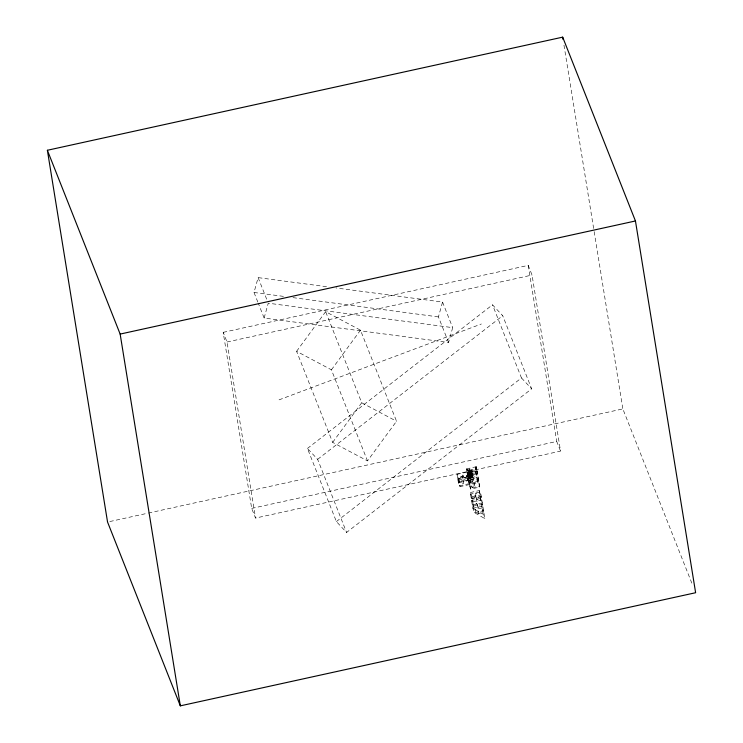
<?xml version="1.0" encoding="UTF-8"?>
<svg xmlns="http://www.w3.org/2000/svg" width="743" height="743" viewBox="0 0 743 743"><rect width="100%" height="100%" fill="white"/><g stroke="black" fill="none" stroke-linecap="round" stroke-linejoin="round"><path stroke-width="0.56" stroke-dasharray="3.71 2.79" d="M476.068 467.505C476.997 466.047 475.576 469.121 476.644 467.932M476.412 469.808C476.848 470.208 476.244 469.074 476.096 468.071C477.108 470.44 476.049 468.657 475.799 469.019C477.006 470.978 476.542 467.588 476.449 469.65L475.836 468.396L476.662 468.127M476.3 467.551C476.579 468.796 475.659 465.22 476.152 467.7M476.087 467.997L476.309 467.932M476.588 468.638L476.495 467.486L476.3 468.991M476.263 467.876L476.449 469.65L476.031 468.313M476.068 468.629L476.439 468.313M476.569 469.595L476.514 468.879L475.947 469.093M475.799 469.019L475.836 468.396M475.808 468.536L476.337 468.564M476.421 469.938L476.495 469.325M257.812 302.057L254.013 292.473L258.127 277.622L329.149 287.039M264.136 318.041L268.251 303.2L452.682 327.644L448.568 342.486L264.136 318.041L258.23 303.125M448.568 342.486L438.435 316.917L442.549 302.067L336.022 287.95M476.068 466.883L476.04 467.626M475.966 468.239L476.412 468.006M476.235 469.065L476.374 469.353M476.235 467.932L476.031 466.808L476.226 467.319M475.761 468.359L475.845 468.545M296.596 351.318L325.648 311.679L360.485 330.171L396.539 421.253L367.488 460.883L332.66 442.391L296.596 351.318L331.424 369.81L367.488 460.883M331.424 369.81L360.485 330.171M332.66 442.391L361.711 402.762L325.648 311.679M476.291 468.239L476.179 467.477M476.356 466.957L476.012 467.486M307.435 448.456L492.516 304.825L502.714 315.719L531.663 388.83L346.582 532.462L336.384 521.567L307.435 448.456L317.632 459.341L346.582 532.462M317.632 459.341L502.714 315.719M336.384 521.567L521.465 377.946L492.516 304.825M476.012 469.037L476.393 469.492M279.043 399.855L481.371 323.985M223.197 332.344L528.217 265.381L532.044 275.049L560.547 451.122L255.518 518.075L251.691 508.416L223.197 332.344L227.024 342.012L255.518 518.075M227.024 342.012L532.044 275.049M109.815 521.54L147.188 513.329M148.321 513.079L622.848 408.919L692.643 585.205M251.691 508.416L556.721 441.453L560.547 451.122M466.474 468.898L475.455 466.929L477.201 471.322L479.746 487.083L470.765 489.061L469.028 484.659L466.474 468.898L468.211 473.291L470.765 489.061M466.901 470.458C478.473 469.204 462.787 468.164 467.356 473.83M471.666 469.687L473.105 469.836M457.019 474.35L474.991 470.412L476.727 474.805L458.765 478.752L457.019 474.35L458.301 482.235L460.038 486.628L478.009 482.69L475.455 466.929M467.208 472.344L471.629 471.675L467.236 472.678M467.198 472.882L469.446 472.344M470.746 472.037L471.601 471.851M467.254 473.022L471.759 472.288L469.604 472.762L469.335 472.074M471.712 472.149L467.31 473.152L467.375 474.164M467.282 473.356L477.201 471.322M467.245 473.551L469.4 473.077L469.53 473.69L467.403 474.498M467.301 473.69L469.455 473.217M469.687 473.235L471.842 472.762M467.263 473.885L469.511 473.356M467.319 474.025L469.474 473.551M467.347 474.359L469.502 473.885M469.817 473.839L471.972 473.365M462.22 475.149L463.651 475.288M472.641 473.319L469.762 473.7L471.916 473.235L472.808 477.164L468.582 478.055M467.366 474.693L469.52 474.22M469.576 474.359L467.338 474.888L467.505 476.17L472.362 475.195M472.158 474.118L469.892 474.313L470.839 478.39L468.573 478.585L472.892 477.638M467.384 475.028L469.548 474.554M469.947 474.452L472.102 473.978M469.613 475.566L469.511 474.758L467.356 475.232L476.969 473.068L477.145 474.173M467.914 479.049L466.52 475.529L457.53 477.508L458.923 481.027L467.914 479.049L468.164 480.628L459.183 482.597L457.79 479.077L466.771 477.108L468.164 480.628M467.412 475.362L469.567 474.888M470.022 474.926L472.288 474.731L470.133 475.204L469.065 469.985L469.53 473.69M470.078 475.065L472.232 474.591M467.431 475.696L469.641 475.362L469.4 473.077M463.01 477.117L462.155 477.303L461.97 476.198M468.471 476.374L470.635 475.901M468.554 476.848L472.548 475.947L468.443 476.579L468.573 477.182M470.616 476.439L468.461 476.913L468.935 480.619L473.245 479.672L472.567 476.282L468.517 477.043M468.545 477.387L472.678 476.56M468.564 477.721L472.706 476.895M468.527 477.916L472.752 477.034M458.366 480.071L476.495 476.551L476.681 477.665M468.61 478.39L472.938 477.777L468.629 478.724M470.059 479.541L472.214 487.789L470.059 479.541L468.257 479.932L469.65 483.452M458.301 482.235L476.263 478.288L479.746 487.083M468.573 478.585L468.879 480.48L473.245 479.672M463.038 481.891L463.892 481.705L463.716 480.591M462.397 483.73L463.66 483.452L462.387 475.566M471.378 481.752L472.641 481.473L471.201 473.18M469.093 482.504L478.241 480.944L478.418 482.058M473.765 484.315L474.619 484.13L474.443 483.015M473.115 486.154L474.387 485.876L471.833 470.115M470.3 492.544L479.281 490.566L481.027 494.968L484.854 518.614L474.591 512.707L472.854 508.305L470.3 492.544L472.037 496.937L474.591 512.707L483.572 510.729L481.835 506.336L472.854 508.305L483.108 514.212L484.854 518.614M475.492 493.333L476.932 493.473M474.573 495.683L475.427 495.497L477.173 499.9L476.319 500.085M472.037 496.937L481.027 494.968M471.647 498.265L480.795 496.714L480.972 497.819M475.854 503.568L476.709 503.382L478.446 507.775L477.591 507.961M472.919 506.15L482.551 504.423L480.814 500.03L471.833 501.999L473.57 506.401M254.013 292.473L283.798 296.42M292.956 297.627L438.435 316.917M361.711 402.762L396.539 421.253M472.474 474.053L469.975 472.687L469.697 474.777L472.009 477.535M477.823 512.874L478.854 513.459L475.659 493.751M521.465 377.946L531.663 388.83M476.523 468.136L476.263 467.653M442.549 302.067L452.682 327.644M469.53 468.759L470.291 470.69M470.607 475.566L470.774 477.387M469.492 473.012L467.226 473.217L467.18 472.548L476.848 470.44L479.402 486.21L470.421 488.179L467.867 472.418M481.901 504.172L482.244 505.704M470.598 476.105L470.728 476.709M469.446 473.746L467.31 474.554L467.44 475.167M469.465 474.08L469.595 474.693M470.412 476.755L470.821 478.055M468.136 471.164L467.366 469.232L468.499 475.566M467.486 469.938L468.248 471.87M469.641 475.362L467.486 475.836M471.034 480.006L470.644 476.774L468.508 477.582L468.638 478.195M467.811 474.619L467.802 473.923M468.527 476.514L472.418 475.334L467.505 476.17M468.592 477.517L473.347 476.254L473.161 475.139M258.127 277.622L266.988 300.005M563.965 45.156L593.963 230.469M594.149 231.612L622.848 408.919M528.217 265.381L556.721 441.453M479.281 490.566L483.108 514.212M474.991 470.412L476.263 478.288M476.987 498.785L477.173 499.9M478.269 506.661L478.446 507.775M471.22 469.511L472.046 473.839M475.427 495.497L475.613 496.612M476.709 503.382L476.885 504.488M470.96 474.22L471.136 475.334M469.074 481.808L469.26 482.922M471.629 497.569L471.805 498.683M472.901 505.454L473.087 506.568M466.52 475.529L466.771 477.108M458.765 478.752L460.038 486.628M458.347 479.384L458.533 480.489M471.786 472.622L469.632 473.096L471.786 472.622M476.384 473.923L458.412 477.87L459.694 485.755L477.656 481.808L476.384 473.923M479.541 492.145L470.551 494.123L472.297 498.516L481.278 496.547L479.541 492.145M480.563 498.451L471.573 500.42L473.319 504.822L482.3 502.853L480.563 498.451M482.086 507.915L474.907 509.484L476.644 513.887L483.832 512.308L482.086 507.915"/><path stroke-width="1.11" d="M47.376 150.272L562.674 37.15L635.451 220.968L695.624 592.728L180.326 705.85L107.549 522.032L47.376 150.272L120.152 334.081L180.326 705.85M120.152 334.081L635.451 220.968M562.674 37.15L563.045 39.435"/></g></svg>
